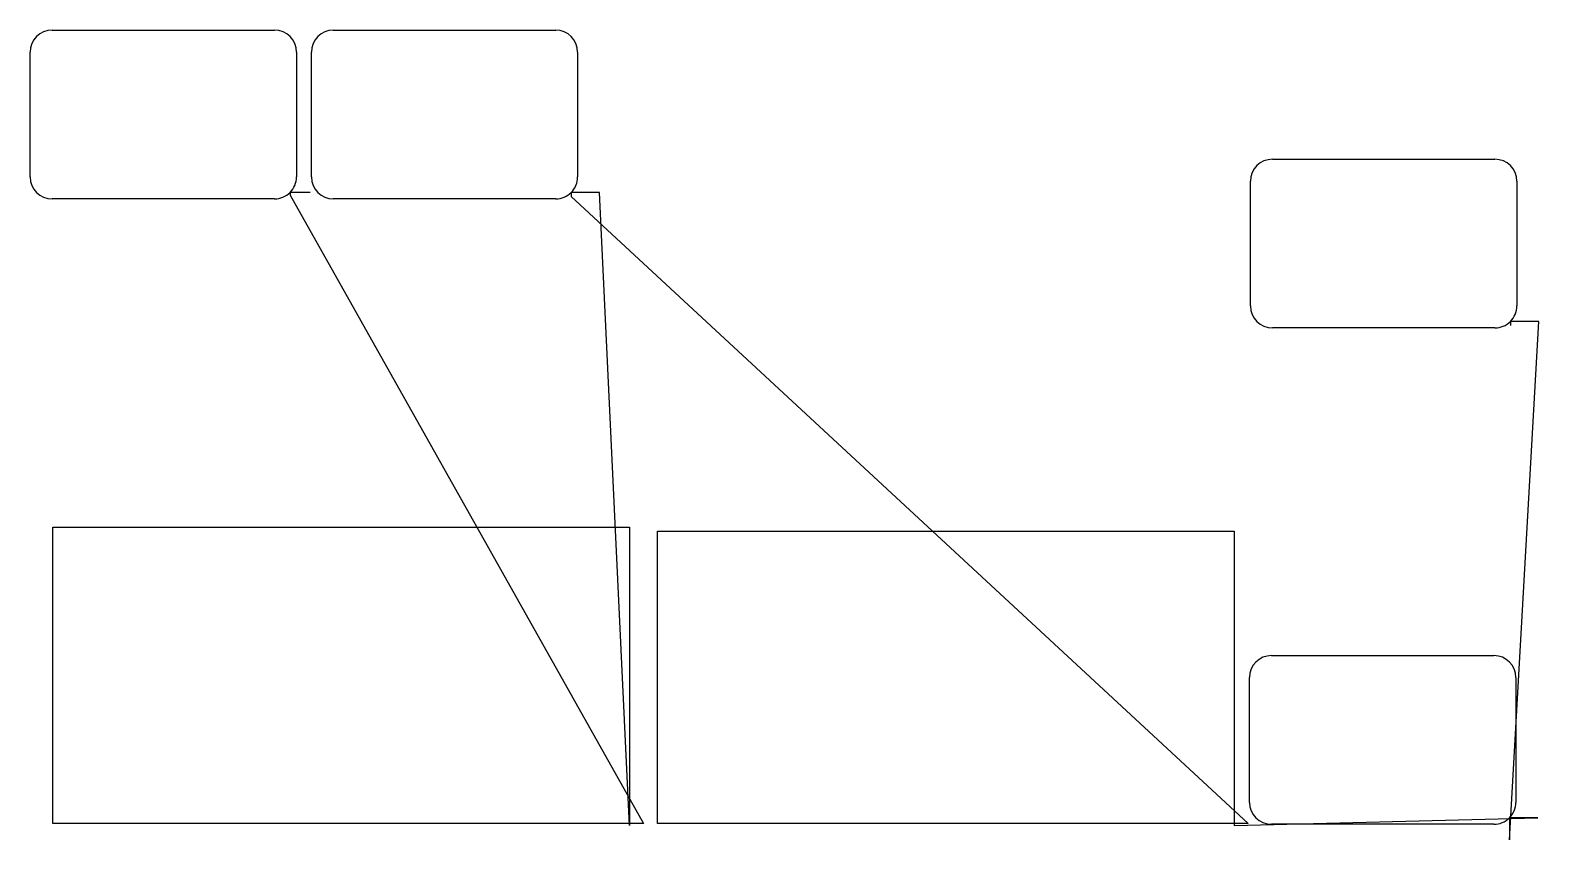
# Model space of a CAD drawing. Header units: metres. Extents: x 1005 to 2863, y 0 to 997.
import ezdxf

# ---------------------------------------------------------------- set-up
doc = ezdxf.new("R2010")
doc.units = ezdxf.units.M

msp = doc.modelspace()

# ---------------------------------------------------------------- linework, layer by layer
at = {"layer": 'TOOL_0'}
for p, q in [((1032.085, 996.844), (1306.085, 996.844)), ((1378.451, 996.843), (1652.451, 996.843)), ((1005.085, 816.144), (1005.085, 969.844)), ((1333.085, 969.844), (1333.085, 816.144)), ((1351.451, 816.143), (1351.451, 969.843)), ((1679.451, 969.843), (1679.451, 816.143)), ((2535.254, 837.96), (2809.254, 837.96)), ((2508.254, 657.26), (2508.254, 810.96)), ((2836.254, 810.96), (2836.254, 657.26)), ((1306.085, 789.144), (1032.085, 789.144)), ((1349.926, 797.052), (1325.177, 797.052)), ((1325.177, 797.052), (1325.177, 793.516)), ((1325.177, 793.516), (1760.644, 20.016)), ((1652.451, 789.143), (1378.451, 789.143)), ((1706.543, 797.051), (1671.543, 797.051)), ((1671.543, 797.051), (1671.543, 792.051)), ((1671.543, 792.051), (2505.485, 20.056)), ((1743.144, 17.516), (1706.543, 797.051)), ((2827.12, -0.001), (2863.346, 638.168)), ((2863.346, 638.168), (2828.346, 638.168)), ((2828.346, 638.168), (2828.346, 633.168)), ((2809.254, 630.26), (2535.254, 630.26)), ((1033.144, 20.016), (1033.144, 385.016)), ((1033.144, 385.016), (1743.144, 385.016)), ((1743.144, 385.016), (1743.144, 20.016)), ((1777.985, 20.056), (1777.985, 380.056)), ((1777.985, 380.056), (2487.985, 380.056)), ((2487.985, 380.056), (2487.985, 20.056)), ((2534.028, 226.822), (2808.028, 226.822)), ((2507.028, 46.122), (2507.028, 199.822)), ((2835.028, 199.822), (2835.028, 46.122)), ((1743.144, 20.016), (1033.144, 20.016)), ((1760.644, 20.016), (1743.144, 20.016)), ((1743.144, 20.016), (1743.144, 17.516)), ((2487.985, 20.056), (1777.985, 20.056)), ((2487.985, 17.556), (2862.12, 27.03)), ((2505.485, 20.056), (2487.985, 20.056)), ((2487.985, 20.056), (2487.985, 17.556)), ((2808.028, 19.122), (2534.028, 19.122)), ((2862.12, 27.03), (2827.12, 27.03)), ((2827.12, 27.03), (2827.12, 22.03)), ((2827.12, 22.03), (2827.12, -0.001))]:
    msp.add_line(p, q, dxfattribs=at)
for centre, start, end in [((1032.085, 969.844), 90, 180), ((1306.085, 969.844), 0, 90), ((1378.451, 969.843), 90, 180), ((1652.451, 969.843), 0, 90), ((2535.254, 810.96), 90, 180), ((2809.254, 810.96), 0, 90), ((1032.085, 816.144), 180, 270), ((1306.085, 816.144), 315, 0), ((1378.451, 816.143), 180, 270), ((1652.451, 816.143), 315, 0), ((1306.085, 816.144), 270, 315), ((1652.451, 816.143), 270, 315), ((2535.254, 657.26), 180, 270), ((2809.254, 657.26), 315, 0), ((2809.254, 657.26), 270, 315), ((2534.028, 199.822), 90, 180), ((2808.028, 199.822), 0, 90), ((2534.028, 46.122), 180, 270), ((2808.028, 46.122), 315, 0), ((2808.028, 46.122), 270, 315)]:
    msp.add_arc(centre, 27, start, end, dxfattribs=at)

doc.saveas('drawing.dxf')
